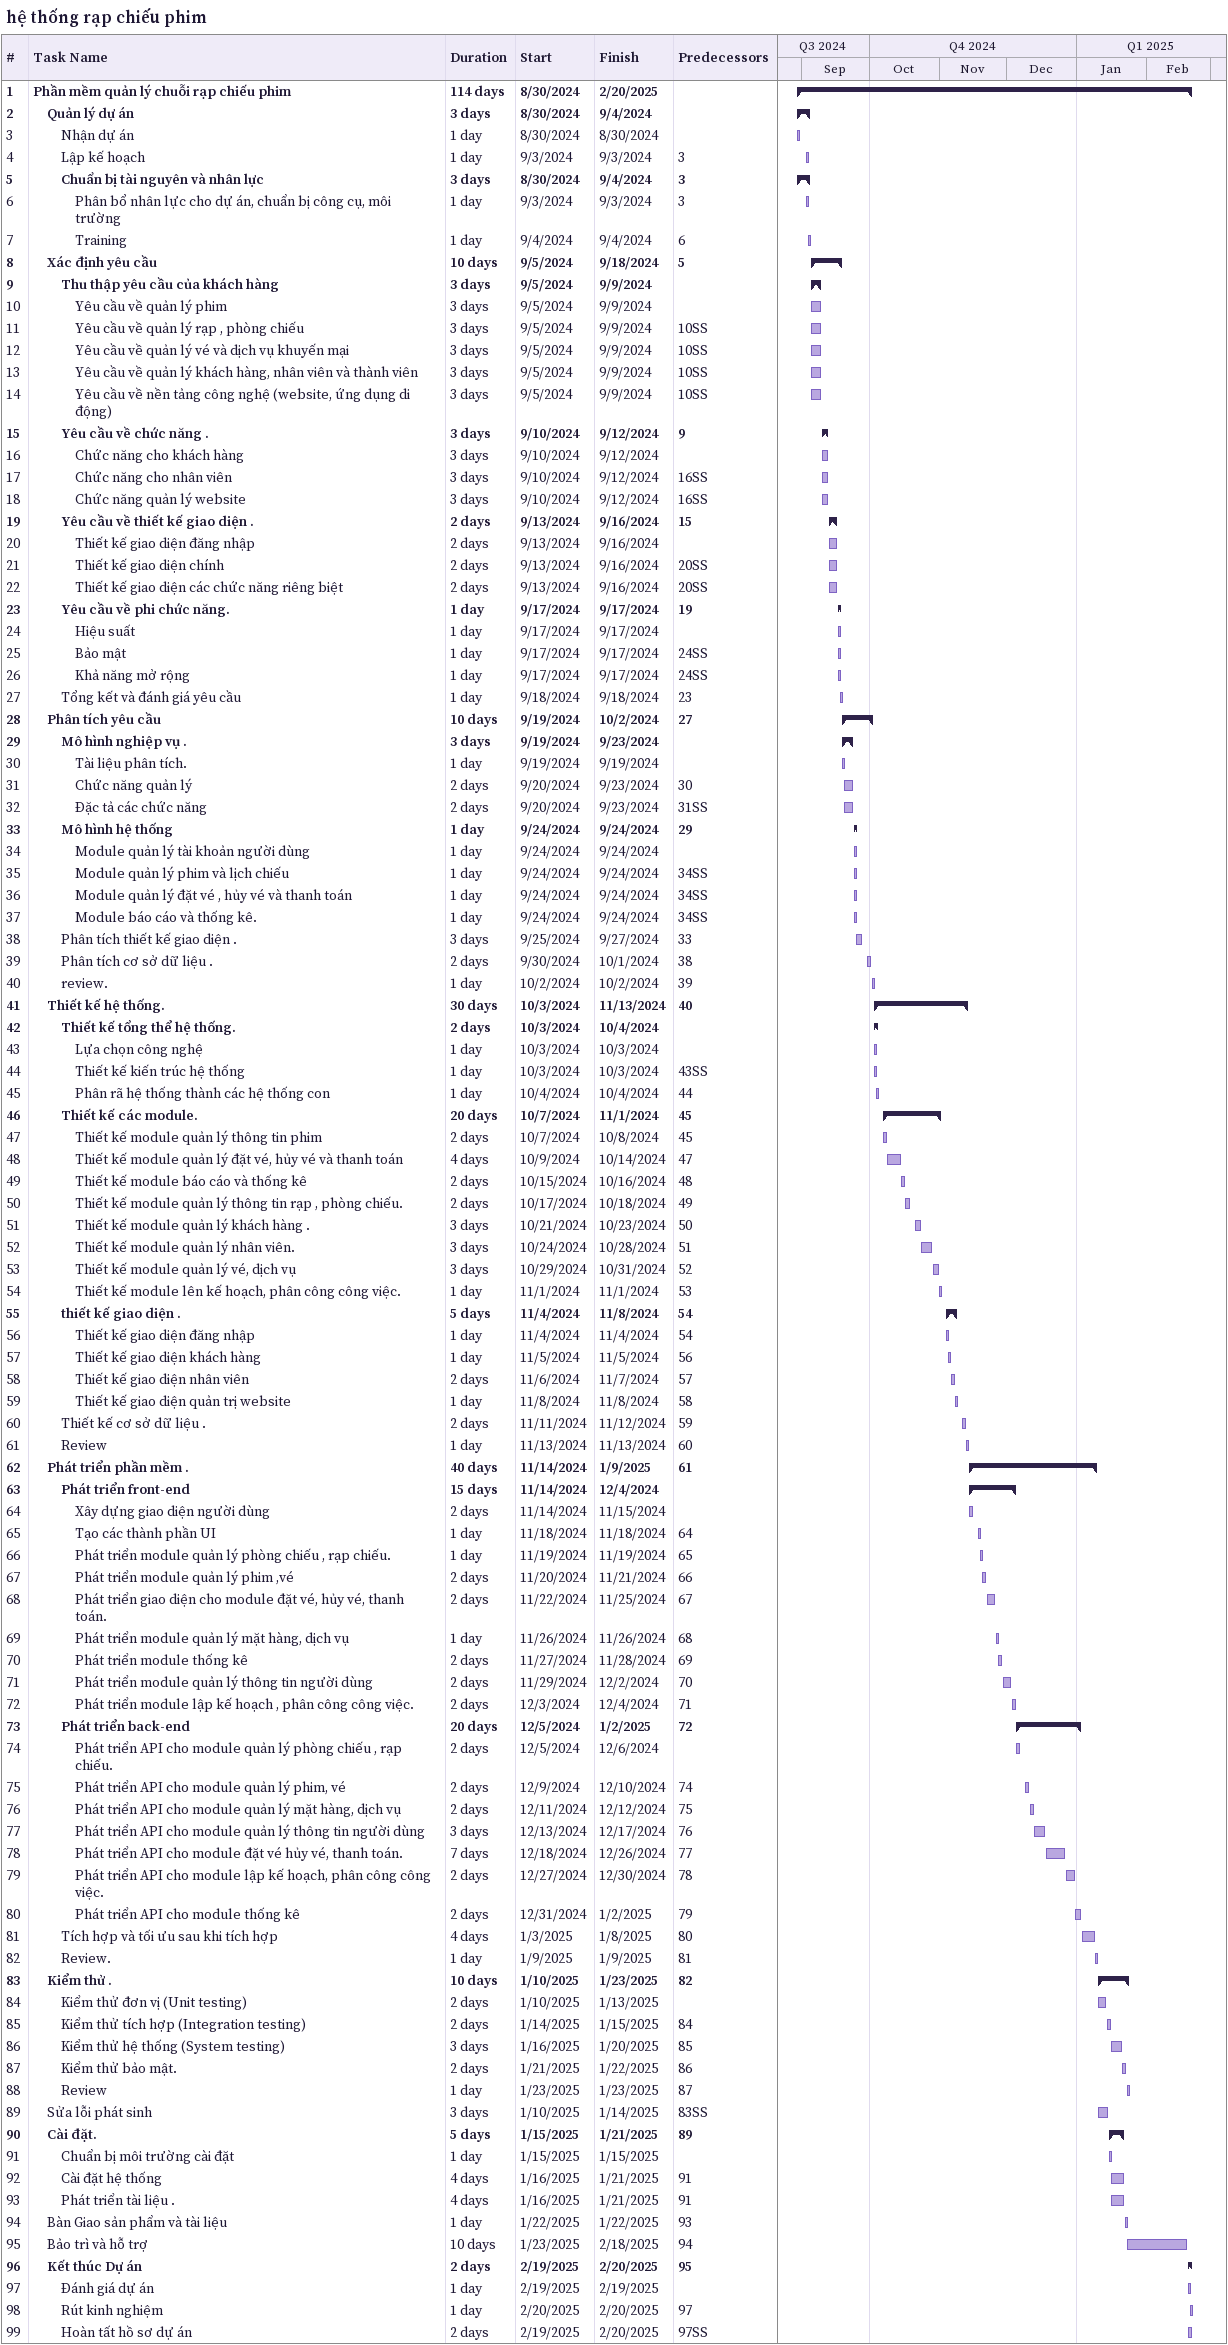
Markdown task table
hệ thống rạp chiếu phim

| ID | Level | Task | Duration | Start | Finish | Predecessors |
|---|---|---|---|---|---|---|
| 1 | 1 | **Phần mềm quản lý chuỗi rạp chiếu phim** | 114d | 2024-08-30 | 2025-02-20 |  |
| 2 | 2 | **Quản lý dự án** | 3d | 2024-08-30 | 2024-09-04 |  |
| 3 | 3 | Nhận dự án | 1d | 2024-08-30 | 2024-08-30 |  |
| 4 | 3 | Lập kế hoạch | 1d | 2024-09-03 | 2024-09-03 | 3 |
| 5 | 3 | **Chuẩn bị tài nguyên và nhân lực** | 3d | 2024-08-30 | 2024-09-04 | 3 |
| 6 | 4 | Phân bổ nhân lực cho dự án, chuẩn bị công cụ, môi trường | 1d | 2024-09-03 | 2024-09-03 | 3 |
| 7 | 4 | Training | 1d | 2024-09-04 | 2024-09-04 | 6 |
| 8 | 2 | **Xác định yêu cầu** | 10d | 2024-09-05 | 2024-09-18 | 5 |
| 9 | 3 | **Thu thập yêu cầu của khách hàng** | 3d | 2024-09-05 | 2024-09-09 |  |
| 10 | 4 | Yêu cầu về quản lý phim | 3d | 2024-09-05 | 2024-09-09 |  |
| 11 | 4 | Yêu cầu về quản lý rạp , phòng chiếu | 3d | 2024-09-05 | 2024-09-09 | 10SS |
| 12 | 4 | Yêu cầu về quản lý vé và dịch vụ khuyến mại | 3d | 2024-09-05 | 2024-09-09 | 10SS |
| 13 | 4 | Yêu cầu về quản lý khách hàng, nhân viên và thành viên | 3d | 2024-09-05 | 2024-09-09 | 10SS |
| 14 | 4 | Yêu cầu về nền tảng công nghệ (website, ứng dụng di động) | 3d | 2024-09-05 | 2024-09-09 | 10SS |
| 15 | 3 | **Yêu cầu về chức năng .** | 3d | 2024-09-10 | 2024-09-12 | 9 |
| 16 | 4 | Chức năng cho khách hàng | 3d | 2024-09-10 | 2024-09-12 |  |
| 17 | 4 | Chức năng cho nhân viên | 3d | 2024-09-10 | 2024-09-12 | 16SS |
| 18 | 4 | Chức năng quản lý website | 3d | 2024-09-10 | 2024-09-12 | 16SS |
| 19 | 3 | **Yêu cầu về thiết kế giao diện .** | 2d | 2024-09-13 | 2024-09-16 | 15 |
| 20 | 4 | Thiết kế giao diện đăng nhập | 2d | 2024-09-13 | 2024-09-16 |  |
| 21 | 4 | Thiết kế giao diện chính | 2d | 2024-09-13 | 2024-09-16 | 20SS |
| 22 | 4 | Thiết kế giao diện các chức năng riêng biệt | 2d | 2024-09-13 | 2024-09-16 | 20SS |
| 23 | 3 | **Yêu cầu về phi chức năng.** | 1d | 2024-09-17 | 2024-09-17 | 19 |
| 24 | 4 | Hiệu suất | 1d | 2024-09-17 | 2024-09-17 |  |
| 25 | 4 | Bảo mật | 1d | 2024-09-17 | 2024-09-17 | 24SS |
| 26 | 4 | Khả năng mở rộng | 1d | 2024-09-17 | 2024-09-17 | 24SS |
| 27 | 3 | Tổng kết và đánh giá yêu cầu | 1d | 2024-09-18 | 2024-09-18 | 23 |
| 28 | 2 | **Phân tích yêu cầu** | 10d | 2024-09-19 | 2024-10-02 | 27 |
| 29 | 3 | **Mô hình nghiệp vụ .** | 3d | 2024-09-19 | 2024-09-23 |  |
| 30 | 4 | Tài liệu phân tích. | 1d | 2024-09-19 | 2024-09-19 |  |
| 31 | 4 | Chức năng quản lý | 2d | 2024-09-20 | 2024-09-23 | 30 |
| 32 | 4 | Đặc tả các chức năng | 2d | 2024-09-20 | 2024-09-23 | 31SS |
| 33 | 3 | **Mô hình hệ thống** | 1d | 2024-09-24 | 2024-09-24 | 29 |
| 34 | 4 | Module quản lý tài khoản người dùng | 1d | 2024-09-24 | 2024-09-24 |  |
| 35 | 4 | Module quản lý phim và lịch chiếu | 1d | 2024-09-24 | 2024-09-24 | 34SS |
| 36 | 4 | Module quản lý đặt vé , hủy vé và thanh toán | 1d | 2024-09-24 | 2024-09-24 | 34SS |
| 37 | 4 | Module báo cáo và thống kê. | 1d | 2024-09-24 | 2024-09-24 | 34SS |
| 38 | 3 | Phân tích thiết kế giao diện . | 3d | 2024-09-25 | 2024-09-27 | 33 |
| 39 | 3 | Phân tích cơ sở dữ liệu . | 2d | 2024-09-30 | 2024-10-01 | 38 |
| 40 | 3 | review. | 1d | 2024-10-02 | 2024-10-02 | 39 |
| 41 | 2 | **Thiết kế hệ thống.** | 30d | 2024-10-03 | 2024-11-13 | 40 |
| 42 | 3 | **Thiết kế tổng thể hệ thống.** | 2d | 2024-10-03 | 2024-10-04 |  |
| 43 | 4 | Lựa chọn công nghệ | 1d | 2024-10-03 | 2024-10-03 |  |
| 44 | 4 | Thiết kế kiến trúc hệ thống | 1d | 2024-10-03 | 2024-10-03 | 43SS |
| 45 | 4 | Phân rã hệ thống thành các hệ thống con | 1d | 2024-10-04 | 2024-10-04 | 44 |
| 46 | 3 | **Thiết kế các module.** | 20d | 2024-10-07 | 2024-11-01 | 45 |
| 47 | 4 | Thiết kế module quản lý thông tin phim | 2d | 2024-10-07 | 2024-10-08 | 45 |
| 48 | 4 | Thiết kế module quản lý đặt vé, hủy vé và thanh toán | 4d | 2024-10-09 | 2024-10-14 | 47 |
| 49 | 4 | Thiết kế module báo cáo và thống kê | 2d | 2024-10-15 | 2024-10-16 | 48 |
| 50 | 4 | Thiết kế module quản lý thông tin rạp , phòng chiếu. | 2d | 2024-10-17 | 2024-10-18 | 49 |
| 51 | 4 | Thiết kế module quản lý khách hàng . | 3d | 2024-10-21 | 2024-10-23 | 50 |
| 52 | 4 | Thiết kế module quản lý nhân viên. | 3d | 2024-10-24 | 2024-10-28 | 51 |
| 53 | 4 | Thiết kế module quản lý vé, dịch vụ | 3d | 2024-10-29 | 2024-10-31 | 52 |
| 54 | 4 | Thiết kế module lên kế hoạch, phân công công việc. | 1d | 2024-11-01 | 2024-11-01 | 53 |
| 55 | 3 | **thiết kế giao diện .** | 5d | 2024-11-04 | 2024-11-08 | 54 |
| 56 | 4 | Thiết kế giao diện đăng nhập | 1d | 2024-11-04 | 2024-11-04 | 54 |
| 57 | 4 | Thiết kế giao diện khách hàng | 1d | 2024-11-05 | 2024-11-05 | 56 |
| 58 | 4 | Thiết kế giao diện nhân viên | 2d | 2024-11-06 | 2024-11-07 | 57 |
| 59 | 4 | Thiết kế giao diện quản trị website | 1d | 2024-11-08 | 2024-11-08 | 58 |
| 60 | 3 | Thiết kế cơ sở dữ liệu . | 2d | 2024-11-11 | 2024-11-12 | 59 |
| 61 | 3 | Review | 1d | 2024-11-13 | 2024-11-13 | 60 |
| 62 | 2 | **Phát triển phần mềm .** | 40d | 2024-11-14 | 2025-01-09 | 61 |
| 63 | 3 | **Phát triển front-end** | 15d | 2024-11-14 | 2024-12-04 |  |
| 64 | 4 | Xây dựng giao diện người dùng | 2d | 2024-11-14 | 2024-11-15 |  |
| 65 | 4 | Tạo các thành phần UI | 1d | 2024-11-18 | 2024-11-18 | 64 |
| 66 | 4 | Phát triển module quản lý phòng chiếu , rạp chiếu. | 1d | 2024-11-19 | 2024-11-19 | 65 |
| 67 | 4 | Phát triển module quản lý phim ,vé | 2d | 2024-11-20 | 2024-11-21 | 66 |
| 68 | 4 | Phát triển giao diện cho module đặt vé, hủy vé, thanh toán. | 2d | 2024-11-22 | 2024-11-25 | 67 |
| 69 | 4 | Phát triển module quản lý mặt hàng, dịch vụ | 1d | 2024-11-26 | 2024-11-26 | 68 |
| 70 | 4 | Phát triển module thống kê | 2d | 2024-11-27 | 2024-11-28 | 69 |
| 71 | 4 | Phát triển module quản lý thông tin người dùng | 2d | 2024-11-29 | 2024-12-02 | 70 |
| 72 | 4 | Phát triển module lập kế hoạch , phân công công việc. | 2d | 2024-12-03 | 2024-12-04 | 71 |
| 73 | 3 | **Phát triển back-end** | 20d | 2024-12-05 | 2025-01-02 | 72 |
| 74 | 4 | Phát triển API cho module quản lý phòng chiếu , rạp chiếu. | 2d | 2024-12-05 | 2024-12-06 |  |
| 75 | 4 | Phát triển API cho module quản lý phim, vé | 2d | 2024-12-09 | 2024-12-10 | 74 |
| 76 | 4 | Phát triển API cho module quản lý mặt hàng, dịch vụ | 2d | 2024-12-11 | 2024-12-12 | 75 |
| 77 | 4 | Phát triển API cho module quản lý thông tin người dùng | 3d | 2024-12-13 | 2024-12-17 | 76 |
| 78 | 4 | Phát triển API cho module đặt vé hủy vé, thanh toán. | 7d | 2024-12-18 | 2024-12-26 | 77 |
| 79 | 4 | Phát triển API cho module lập kế hoạch, phân công công việc. | 2d | 2024-12-27 | 2024-12-30 | 78 |
| 80 | 4 | Phát triển API cho module thống kê | 2d | 2024-12-31 | 2025-01-02 | 79 |
| 81 | 3 | Tích hợp và tối ưu sau khi tích hợp | 4d | 2025-01-03 | 2025-01-08 | 80 |
| 82 | 3 | Review. | 1d | 2025-01-09 | 2025-01-09 | 81 |
| 83 | 2 | **Kiểm thử .** | 10d | 2025-01-10 | 2025-01-23 | 82 |
| 84 | 3 | Kiểm thử đơn vị (Unit testing) | 2d | 2025-01-10 | 2025-01-13 |  |
| 85 | 3 | Kiểm thử tích hợp (Integration testing) | 2d | 2025-01-14 | 2025-01-15 | 84 |
| 86 | 3 | Kiểm thử hệ thống (System testing) | 3d | 2025-01-16 | 2025-01-20 | 85 |
| 87 | 3 | Kiểm thử bảo mật. | 2d | 2025-01-21 | 2025-01-22 | 86 |
| 88 | 3 | Review | 1d | 2025-01-23 | 2025-01-23 | 87 |
| 89 | 2 | Sửa lỗi phát sinh | 3d | 2025-01-10 | 2025-01-14 | 83SS |
| 90 | 2 | **Cài đặt.** | 5d | 2025-01-15 | 2025-01-21 | 89 |
| 91 | 3 | Chuẩn bị môi trường cài đặt | 1d | 2025-01-15 | 2025-01-15 |  |
| 92 | 3 | Cài đặt hệ thống | 4d | 2025-01-16 | 2025-01-21 | 91 |
| 93 | 3 | Phát triển tài liệu . | 4d | 2025-01-16 | 2025-01-21 | 91 |
| 94 | 2 | Bàn Giao sản phẩm và tài liệu | 1d | 2025-01-22 | 2025-01-22 | 93 |
| 95 | 2 | Bảo trì và hỗ trợ | 10d | 2025-01-23 | 2025-02-18 | 94 |
| 96 | 2 | **Kết thúc Dự án** | 2d | 2025-02-19 | 2025-02-20 | 95 |
| 97 | 3 | Đánh giá dự án | 1d | 2025-02-19 | 2025-02-19 |  |
| 98 | 3 | Rút kinh nghiệm | 1d | 2025-02-20 | 2025-02-20 | 97 |
| 99 | 3 | Hoàn tất hồ sơ dự án | 2d | 2025-02-19 | 2025-02-20 | 97SS |
